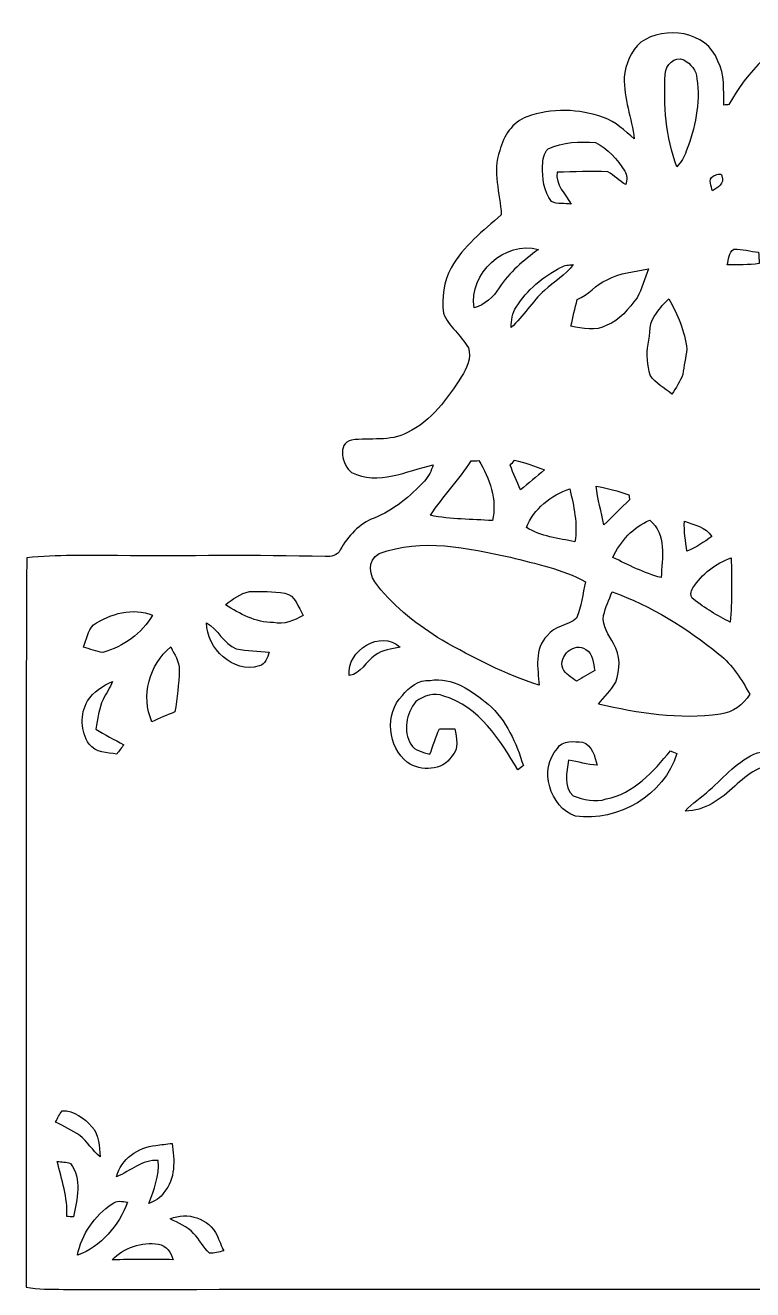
# Model space of a CAD drawing. Header units: centimetres. Extents: x -14.1 to 13.7, y -11.5 to 12.4.
# Drawn here: x -14.09 to -0.3, y -11.54 to 12.41 of the extents above; entities that cross this region are included whole.
import ezdxf

# ---------------------------------------------------------------- set-up
doc = ezdxf.new("R2010")
doc.units = ezdxf.units.CM
doc.header["$MEASUREMENT"] = 0
doc.layers.add('Camada 1', color=7, linetype='Continuous')

msp = doc.modelspace()

# ---------------------------------------------------------------- linework, layer by layer
at = {"layer": 'Camada 1', "color": 139}
for points, knots in [([(-2.42641, 12.09146), (-1.96709, 12.41284), (-1.1751, 12.30771), (-0.96732, 11.73621), (-0.96732, 11.73621), (-0.82479, 11.48186), (-0.86748, 11.17953), (-0.84949, 10.90013), (-0.84949, 10.90013), (-0.82621, 10.90295), (-0.77964, 10.90824), (-0.75636, 10.91106), (-0.75636, 10.91106), (-0.4124, 11.52595), (0.11183, 12.12427), (0.84102, 12.25056), (0.84102, 12.25056), (1.14723, 12.27667), (1.48484, 12.33805), (1.76601, 12.17436), (1.76601, 12.17436), (2.12372, 12.0329), (2.34703, 11.66707), (2.3689, 11.28995), (2.3689, 11.28995), (2.45004, 10.91882), (2.36643, 10.54276), (2.39183, 10.16917), (2.39183, 10.16917), (2.69275, 10.18363), (2.93617, 10.42317), (3.24485, 10.39742), (3.24485, 10.39742), (3.65795, 10.39424), (4.02202, 10.17199), (4.37515, 9.98432), (4.37515, 9.98432), (4.67113, 9.83192), (4.98863, 9.58391), (5.0232, 9.22761), (5.0232, 9.22761), (5.10046, 8.78028), (4.9597, 8.34284), (4.85034, 7.91563), (4.85034, 7.91563), (4.74804, 7.49265), (4.74027, 7.05026), (4.78508, 6.61917), (4.78508, 6.61917), (4.87962, 6.19337), (5.09094, 5.78238), (5.42431, 5.49487), (5.42431, 5.49487), (5.45924, 5.46453), (5.51921, 5.45465), (5.55837, 5.48287), (5.55837, 5.48287), (5.74499, 5.60881), (5.8808, 5.79861), (6.0713, 5.9182), (6.0713, 5.9182), (6.23676, 5.97006), (6.41773, 5.95842), (6.59059, 5.97782), (6.59059, 5.97782), (6.61141, 5.80002), (6.70137, 5.60105), (6.59342, 5.43525), (6.59342, 5.43525), (6.46889, 5.11281), (6.15597, 4.89091), (5.82083, 4.83447), (5.82083, 4.83447), (5.54249, 4.74557), (5.28179, 4.89655), (5.03484, 4.99957), (5.03484, 4.99957), (5.11739, 4.68348), (5.30648, 4.4076), (5.47582, 4.13314), (5.47582, 4.13314), (5.64515, 3.89819), (5.81977, 3.65196), (6.07201, 3.4985), (6.07201, 3.4985), (6.27027, 3.34892), (6.51192, 3.26461), (6.70066, 3.10127), (6.70066, 3.10127), (6.90598, 2.90407), (6.96066, 2.61444), (7.0358, 2.35126), (7.0358, 2.35126), (8.92316, 2.37349), (10.81193, 2.36008), (12.7, 2.36432), (12.7, 2.36432), (13.02914, 2.35267), (13.36393, 2.37349), (13.68954, 2.31175), (13.68954, 2.31175), (13.68248, -2.27789), (13.69483, -6.86752), (13.68319, -11.45716), (13.68319, -11.45716), (13.65814, -11.4815), (13.63345, -11.5062), (13.60911, -11.53125), (13.60911, -11.53125), (4.61574, -11.54324), (-4.37727, -11.52983), (-13.37028, -11.53795), (-13.37028, -11.53795), (-13.60664, -11.53054), (-13.84582, -11.53971), (-14.07901, -11.49562), (-14.07901, -11.49562), (-14.06419, -6.88904), (-14.09312, -2.28247), (-14.06454, 2.32375), (-14.06454, 2.32375), (-13.4941, 2.38442), (-12.91943, 2.36114), (-12.34722, 2.36467), (-12.34722, 2.36467), (-11.03348, 2.3555), (-9.71973, 2.38054), (-8.40634, 2.34738), (-8.40634, 2.34738), (-8.29945, 2.34844), (-8.16963, 2.35867), (-8.12482, 2.47615), (-8.12482, 2.47615), (-7.97489, 2.73226), (-7.7664, 2.96933), (-7.48312, 3.07763), (-7.48312, 3.07763), (-7.10918, 3.22333), (-6.79909, 3.48756), (-6.52709, 3.77684), (-6.52709, 3.77684), (-6.44666, 3.86327), (-6.39904, 3.97475), (-6.35952, 4.08411), (-6.35952, 4.08411), (-6.86717, 3.97792), (-7.40198, 3.68194), (-7.91104, 3.94264), (-7.91104, 3.94264), (-8.08743, 4.07917), (-8.19009, 4.48557), (-7.90751, 4.55507), (-7.90751, 4.55507), (-7.55544, 4.60304), (-7.18009, 4.51802), (-6.85094, 4.69512), (-6.85094, 4.69512), (-6.39833, 4.9156), (-6.08612, 5.3407), (-5.82612, 5.75698), (-5.82612, 5.75698), (-5.72664, 5.91361), (-5.63174, 6.11364), (-5.69524, 6.30096), (-5.69524, 6.30096), (-5.82612, 6.53909), (-6.06319, 6.70172), (-6.16832, 6.95607), (-6.16832, 6.95607), (-6.20007, 7.2517), (-6.16761, 7.55756), (-6.01768, 7.81897), (-6.01768, 7.81897), (-5.79508, 8.22995), (-5.41373, 8.5157), (-5.07118, 8.82156), (-5.07118, 8.82156), (-5.08811, 9.22514), (-5.24863, 9.64318), (-5.09764, 10.03935), (-5.09764, 10.03935), (-5.0352, 10.31698), (-4.8574, 10.57769), (-4.58364, 10.6807), (-4.58364, 10.6807), (-4.12115, 10.85109), (-3.59445, 10.83275), (-3.13337, 10.66553), (-3.13337, 10.66553), (-2.90407, 10.58898), (-2.72909, 10.41329), (-2.54917, 10.25983), (-2.54917, 10.25983), (-2.59891, 10.65071), (-2.7499, 11.02783), (-2.74002, 11.42718), (-2.74002, 11.42718), (-2.71357, 11.67377), (-2.62149, 11.92812), (-2.42641, 12.09146), (-2.42641, 12.09146), (-2.42641, 12.09146), (-2.42641, 12.09146), (-2.42641, 12.09146)], [0, 0, 0, 0, 0.01923077, 0.01923077, 0.01923077, 0.01923077, 0.03846154, 0.03846154, 0.03846154, 0.03846154, 0.05769231, 0.05769231, 0.05769231, 0.05769231, 0.07692308, 0.07692308, 0.07692308, 0.07692308, 0.09615385, 0.09615385, 0.09615385, 0.09615385, 0.11538462, 0.11538462, 0.11538462, 0.11538462, 0.13461538, 0.13461538, 0.13461538, 0.13461538, 0.15384615, 0.15384615, 0.15384615, 0.15384615, 0.17307692, 0.17307692, 0.17307692, 0.17307692, 0.19230769, 0.19230769, 0.19230769, 0.19230769, 0.21153846, 0.21153846, 0.21153846, 0.21153846, 0.23076923, 0.23076923, 0.23076923, 0.23076923, 0.25, 0.25, 0.25, 0.25, 0.26923077, 0.26923077, 0.26923077, 0.26923077, 0.28846154, 0.28846154, 0.28846154, 0.28846154, 0.30769231, 0.30769231, 0.30769231, 0.30769231, 0.32692308, 0.32692308, 0.32692308, 0.32692308, 0.34615385, 0.34615385, 0.34615385, 0.34615385, 0.36538462, 0.36538462, 0.36538462, 0.36538462, 0.38461538, 0.38461538, 0.38461538, 0.38461538, 0.40384615, 0.40384615, 0.40384615, 0.40384615, 0.42307692, 0.42307692, 0.42307692, 0.42307692, 0.44230769, 0.44230769, 0.44230769, 0.44230769, 0.46153846, 0.46153846, 0.46153846, 0.46153846, 0.48076923, 0.48076923, 0.48076923, 0.48076923, 0.5, 0.5, 0.5, 0.5, 0.51923077, 0.51923077, 0.51923077, 0.51923077, 0.53846154, 0.53846154, 0.53846154, 0.53846154, 0.55769231, 0.55769231, 0.55769231, 0.55769231, 0.57692308, 0.57692308, 0.57692308, 0.57692308, 0.59615385, 0.59615385, 0.59615385, 0.59615385, 0.61538462, 0.61538462, 0.61538462, 0.61538462, 0.63461538, 0.63461538, 0.63461538, 0.63461538, 0.65384615, 0.65384615, 0.65384615, 0.65384615, 0.67307692, 0.67307692, 0.67307692, 0.67307692, 0.69230769, 0.69230769, 0.69230769, 0.69230769, 0.71153846, 0.71153846, 0.71153846, 0.71153846, 0.73076923, 0.73076923, 0.73076923, 0.73076923, 0.75, 0.75, 0.75, 0.75, 0.76923077, 0.76923077, 0.76923077, 0.76923077, 0.78846154, 0.78846154, 0.78846154, 0.78846154, 0.80769231, 0.80769231, 0.80769231, 0.80769231, 0.82692308, 0.82692308, 0.82692308, 0.82692308, 0.84615385, 0.84615385, 0.84615385, 0.84615385, 0.86538462, 0.86538462, 0.86538462, 0.86538462, 0.88461538, 0.88461538, 0.88461538, 0.88461538, 0.90384615, 0.90384615, 0.90384615, 0.90384615, 0.92307692, 0.92307692, 0.92307692, 0.92307692, 0.94230769, 0.94230769, 0.94230769, 0.94230769, 0.96153846, 0.96153846, 0.96153846, 0.96153846, 1, 1, 1, 1]), ([(-1.96321, 11.48962), (-1.99707, 10.90013), (-1.95262, 10.29158), (-1.74554, 9.73349), (-1.74554, 9.73349), (-1.66335, 9.81639), (-1.59702, 9.91447), (-1.56457, 10.02841), (-1.56457, 10.02841), (-1.40123, 10.46374), (-1.28729, 10.93435), (-1.36454, 11.40107), (-1.36454, 11.40107), (-1.35996, 11.56476), (-1.48731, 11.67765), (-1.60902, 11.7602), (-1.60902, 11.7602), (-1.79176, 11.83181), (-1.95474, 11.66001), (-1.96321, 11.48962), (-1.96321, 11.48962), (-1.96321, 11.48962), (-1.96321, 11.48962), (-1.96321, 11.48962)], [0, 0, 0, 0, 0.14285714, 0.14285714, 0.14285714, 0.14285714, 0.28571429, 0.28571429, 0.28571429, 0.28571429, 0.42857143, 0.42857143, 0.42857143, 0.42857143, 0.57142857, 0.57142857, 0.57142857, 0.57142857, 0.71428571, 0.71428571, 0.71428571, 0.71428571, 1, 1, 1, 1]), ([(-4.18289, 10.07427), (-4.27002, 9.99313), (-4.28343, 9.86402), (-4.28801, 9.75254), (-4.28801, 9.75254), (-4.29507, 9.51865), (-4.2672, 9.26571), (-4.11903, 9.07521), (-4.11903, 9.07521), (-4.00332, 9.01594), (-3.86539, 9.04557), (-3.74297, 9.02511), (-3.74297, 9.02511), (-3.8548, 9.21632), (-4.04707, 9.3853), (-4.01179, 9.62836), (-4.01179, 9.62836), (-3.69217, 9.63154), (-3.3715, 9.65941), (-3.05188, 9.63683), (-3.05188, 9.63683), (-2.92559, 9.57615), (-2.84021, 9.4548), (-2.71074, 9.398), (-2.71074, 9.398), (-2.68887, 9.48161), (-2.67723, 9.57686), (-2.73156, 9.65129), (-2.73156, 9.65129), (-2.86949, 9.86931), (-3.04729, 10.07851), (-3.28471, 10.18963), (-3.28471, 10.18963), (-3.58704, 10.21503), (-3.90243, 10.20233), (-4.18289, 10.07427), (-4.18289, 10.07427), (-4.18289, 10.07427), (-4.18289, 10.07427), (-4.18289, 10.07427)], [0, 0, 0, 0, 0.09090909, 0.09090909, 0.09090909, 0.09090909, 0.18181818, 0.18181818, 0.18181818, 0.18181818, 0.27272727, 0.27272727, 0.27272727, 0.27272727, 0.36363636, 0.36363636, 0.36363636, 0.36363636, 0.45454545, 0.45454545, 0.45454545, 0.45454545, 0.54545455, 0.54545455, 0.54545455, 0.54545455, 0.63636364, 0.63636364, 0.63636364, 0.63636364, 0.72727273, 0.72727273, 0.72727273, 0.72727273, 0.81818182, 0.81818182, 0.81818182, 0.81818182, 1, 1, 1, 1]), ([(-1.05234, 9.55252), (-1.1617, 9.49007), (-1.08656, 9.36448), (-1.06751, 9.27347), (-1.06751, 9.27347), (-0.97896, 9.3472), (-0.82479, 9.40117), (-0.89323, 9.55992), (-0.89323, 9.55992), (-0.88724, 9.62695), (-1.016, 9.58109), (-1.05234, 9.55252), (-1.05234, 9.55252), (-1.05234, 9.55252), (-1.05234, 9.55252), (-1.05234, 9.55252)], [0, 0, 0, 0, 0.2, 0.2, 0.2, 0.2, 0.4, 0.4, 0.4, 0.4, 0.6, 0.6, 0.6, 0.6, 1, 1, 1, 1]), ([(-5.58271, 7.05838), (-5.38268, 7.12082), (-5.2197, 7.26405), (-5.10857, 7.43902), (-5.10857, 7.43902), (-4.9216, 7.73712), (-4.64432, 7.95655), (-4.36704, 8.16539), (-4.36704, 8.16539), (-5.00556, 8.34108), (-5.69348, 7.70819), (-5.58271, 7.05838), (-5.58271, 7.05838), (-5.58271, 7.05838), (-5.58271, 7.05838), (-5.58271, 7.05838)], [0, 0, 0, 0, 0.2, 0.2, 0.2, 0.2, 0.4, 0.4, 0.4, 0.4, 0.6, 0.6, 0.6, 0.6, 1, 1, 1, 1]), ([(-0.66111, 8.16927), (-0.76271, 8.11036), (-0.75741, 7.97419), (-0.78705, 7.87506), (-0.78705, 7.87506), (-0.58702, 7.87788), (-0.38453, 7.86871), (-0.18556, 7.89975), (-0.18556, 7.89975), (-0.18344, 7.97066), (-0.18909, 8.04157), (-0.19403, 8.11212), (-0.19403, 8.11212), (-0.3496, 8.1287), (-0.50341, 8.1795), (-0.66111, 8.16927), (-0.66111, 8.16927), (-0.66111, 8.16927), (-0.66111, 8.16927), (-0.66111, 8.16927)], [0, 0, 0, 0, 0.16666667, 0.16666667, 0.16666667, 0.16666667, 0.33333333, 0.33333333, 0.33333333, 0.33333333, 0.5, 0.5, 0.5, 0.5, 0.66666667, 0.66666667, 0.66666667, 0.66666667, 1, 1, 1, 1]), ([(-3.94582, 7.82567), (-4.27919, 7.6461), (-4.58646, 7.40234), (-4.78578, 7.07531), (-4.78578, 7.07531), (-4.86974, 6.96489), (-4.87856, 6.82202), (-4.88491, 6.68831), (-4.88491, 6.68831), (-4.64432, 6.89434), (-4.49015, 7.1815), (-4.25203, 7.39034), (-4.25203, 7.39034), (-4.07106, 7.55262), (-3.85127, 7.67785), (-3.70769, 7.87859), (-3.70769, 7.87859), (-3.78919, 7.87259), (-3.87315, 7.86659), (-3.94582, 7.82567), (-3.94582, 7.82567), (-3.94582, 7.82567), (-3.94582, 7.82567), (-3.94582, 7.82567)], [0, 0, 0, 0, 0.14285714, 0.14285714, 0.14285714, 0.14285714, 0.28571429, 0.28571429, 0.28571429, 0.28571429, 0.42857143, 0.42857143, 0.42857143, 0.42857143, 0.57142857, 0.57142857, 0.57142857, 0.57142857, 0.71428571, 0.71428571, 0.71428571, 0.71428571, 1, 1, 1, 1]), ([(-3.06564, 7.58931), (-3.28189, 7.50605), (-3.41348, 7.30003), (-3.6322, 7.21995), (-3.6322, 7.21995), (-3.67418, 7.05062), (-3.71581, 6.88093), (-3.74932, 6.70948), (-3.74932, 6.70948), (-3.52566, 6.67702), (-3.28401, 6.60929), (-3.07269, 6.72924), (-3.07269, 6.72924), (-2.81799, 6.82025), (-2.65818, 7.04779), (-2.49414, 7.24888), (-2.49414, 7.24888), (-2.40594, 7.42491), (-2.34527, 7.614), (-2.28, 7.79956), (-2.28, 7.79956), (-2.54353, 7.741), (-2.82892, 7.73183), (-3.06564, 7.58931), (-3.06564, 7.58931), (-3.06564, 7.58931), (-3.06564, 7.58931), (-3.06564, 7.58931)], [0, 0, 0, 0, 0.125, 0.125, 0.125, 0.125, 0.25, 0.25, 0.25, 0.25, 0.375, 0.375, 0.375, 0.375, 0.5, 0.5, 0.5, 0.5, 0.625, 0.625, 0.625, 0.625, 0.75, 0.75, 0.75, 0.75, 1, 1, 1, 1]), ([(-2.1269, 6.95607), (-2.28036, 6.79909), (-2.24226, 6.56766), (-2.28494, 6.37222), (-2.28494, 6.37222), (-2.32692, 6.17643), (-2.29694, 5.97429), (-2.25107, 5.78238), (-2.25107, 5.78238), (-2.14771, 5.62998), (-1.97556, 5.54037), (-1.83656, 5.42184), (-1.83656, 5.42184), (-1.75966, 5.5432), (-1.68063, 5.6642), (-1.62807, 5.79825), (-1.62807, 5.79825), (-1.61219, 5.95947), (-1.57198, 6.11717), (-1.55116, 6.27733), (-1.55116, 6.27733), (-1.59032, 6.61635), (-1.73073, 6.9342), (-1.89442, 7.23089), (-1.89442, 7.23089), (-1.98437, 7.1508), (-2.06234, 7.05767), (-2.1269, 6.95607), (-2.1269, 6.95607), (-2.1269, 6.95607), (-2.1269, 6.95607), (-2.1269, 6.95607)], [0, 0, 0, 0, 0.11111111, 0.11111111, 0.11111111, 0.11111111, 0.22222222, 0.22222222, 0.22222222, 0.22222222, 0.33333333, 0.33333333, 0.33333333, 0.33333333, 0.44444444, 0.44444444, 0.44444444, 0.44444444, 0.55555556, 0.55555556, 0.55555556, 0.55555556, 0.66666667, 0.66666667, 0.66666667, 0.66666667, 0.77777778, 0.77777778, 0.77777778, 0.77777778, 1, 1, 1, 1]), ([(-5.64092, 4.15925), (-5.87375, 3.79765), (-6.17643, 3.48827), (-6.41209, 3.12914), (-6.41209, 3.12914), (-6.02756, 3.04871), (-5.63069, 3.05647), (-5.23981, 3.02789), (-5.23981, 3.02789), (-5.14491, 3.42336), (-5.28637, 3.83258), (-5.49875, 4.16525), (-5.49875, 4.16525), (-5.54637, 4.16348), (-5.59364, 4.16137), (-5.64092, 4.15925), (-5.64092, 4.15925), (-5.64092, 4.15925), (-5.64092, 4.15925), (-5.64092, 4.15925)], [0, 0, 0, 0, 0.16666667, 0.16666667, 0.16666667, 0.16666667, 0.33333333, 0.33333333, 0.33333333, 0.33333333, 0.5, 0.5, 0.5, 0.5, 0.66666667, 0.66666667, 0.66666667, 0.66666667, 1, 1, 1, 1]), ([(-4.81753, 4.17407), (-4.84646, 4.14196), (-4.87574, 4.11021), (-4.90467, 4.07811), (-4.90467, 4.07811), (-4.8394, 3.92289), (-4.77344, 3.76767), (-4.70747, 3.61209), (-4.70747, 3.61209), (-4.55013, 3.73027), (-4.4076, 3.8668), (-4.25344, 3.98921), (-4.25344, 3.98921), (-4.43689, 4.06365), (-4.62527, 4.12644), (-4.81753, 4.17407), (-4.81753, 4.17407), (-4.81753, 4.17407), (-4.81753, 4.17407), (-4.81753, 4.17407)], [0, 0, 0, 0, 0.16666667, 0.16666667, 0.16666667, 0.16666667, 0.33333333, 0.33333333, 0.33333333, 0.33333333, 0.5, 0.5, 0.5, 0.5, 0.66666667, 0.66666667, 0.66666667, 0.66666667, 1, 1, 1, 1]), ([(-4.59352, 2.89807), (-4.31906, 2.72697), (-3.98498, 2.69028), (-3.67347, 2.62784), (-3.67347, 2.62784), (-3.62091, 2.96333), (-3.69288, 3.30271), (-3.77402, 3.62797), (-3.77402, 3.62797), (-4.12397, 3.51649), (-4.46123, 3.24802), (-4.59352, 2.89807), (-4.59352, 2.89807), (-4.59352, 2.89807), (-4.59352, 2.89807), (-4.59352, 2.89807)], [0, 0, 0, 0, 0.2, 0.2, 0.2, 0.2, 0.4, 0.4, 0.4, 0.4, 0.6, 0.6, 0.6, 0.6, 1, 1, 1, 1]), ([(-3.27448, 3.68265), (-3.24026, 3.43429), (-3.17641, 3.19123), (-3.1242, 2.94605), (-3.1242, 2.94605), (-2.96263, 3.10339), (-2.80599, 3.26531), (-2.6416, 3.41947), (-2.6416, 3.41947), (-2.64372, 3.44452), (-2.64795, 3.49462), (-2.65042, 3.51966), (-2.65042, 3.51966), (-2.85644, 3.58175), (-3.06105, 3.65019), (-3.27448, 3.68265), (-3.27448, 3.68265), (-3.27448, 3.68265), (-3.27448, 3.68265), (-3.27448, 3.68265)], [0, 0, 0, 0, 0.16666667, 0.16666667, 0.16666667, 0.16666667, 0.33333333, 0.33333333, 0.33333333, 0.33333333, 0.5, 0.5, 0.5, 0.5, 0.66666667, 0.66666667, 0.66666667, 0.66666667, 1, 1, 1, 1]), ([(-2.95663, 2.33257), (-2.6603, 2.18581), (-2.36255, 2.03306), (-2.04082, 1.94945), (-2.04082, 1.94945), (-2.02142, 2.31246), (-1.93287, 2.78271), (-2.25778, 3.03636), (-2.25778, 3.03636), (-2.56999, 2.90936), (-2.81376, 2.63419), (-2.95663, 2.33257), (-2.95663, 2.33257), (-2.95663, 2.33257), (-2.95663, 2.33257), (-2.95663, 2.33257)], [0, 0, 0, 0, 0.2, 0.2, 0.2, 0.2, 0.4, 0.4, 0.4, 0.4, 0.6, 0.6, 0.6, 0.6, 1, 1, 1, 1]), ([(-1.60055, 3.01766), (-1.60937, 2.82681), (-1.57797, 2.63772), (-1.55081, 2.44934), (-1.55081, 2.44934), (-1.38324, 2.52166), (-1.22696, 2.61796), (-1.08126, 2.72803), (-1.08126, 2.72803), (-1.19239, 2.90654), (-1.41746, 2.94957), (-1.60055, 3.01766), (-1.60055, 3.01766), (-1.60055, 3.01766), (-1.60055, 3.01766), (-1.60055, 3.01766)], [0, 0, 0, 0, 0.2, 0.2, 0.2, 0.2, 0.4, 0.4, 0.4, 0.4, 0.6, 0.6, 0.6, 0.6, 1, 1, 1, 1]), ([(-7.38258, 2.40665), (-7.62917, 2.28036), (-7.57167, 1.96674), (-7.41362, 1.79564), (-7.41362, 1.79564), (-7.08519, 1.36842), (-6.64457, 1.04493), (-6.19231, 0.76024), (-6.19231, 0.76024), (-5.60105, 0.43286), (-4.99851, 0.11077), (-4.35045, -0.0889), (-4.35045, -0.0889), (-4.37868, 0.22225), (-4.45135, 0.60537), (-4.19841, 0.84667), (-4.19841, 0.84667), (-4.07176, 1.03964), (-3.80365, 1.02658), (-3.64807, 1.17722), (-3.64807, 1.17722), (-3.54753, 1.39418), (-3.52742, 1.64077), (-3.4731, 1.87149), (-3.4731, 1.87149), (-3.91654, 2.11102), (-4.41537, 2.20909), (-4.89832, 2.33574), (-4.89832, 2.33574), (-5.70794, 2.51072), (-6.57825, 2.70192), (-7.38258, 2.40665), (-7.38258, 2.40665), (-7.38258, 2.40665), (-7.38258, 2.40665), (-7.38258, 2.40665)], [0, 0, 0, 0, 0.1, 0.1, 0.1, 0.1, 0.2, 0.2, 0.2, 0.2, 0.3, 0.3, 0.3, 0.3, 0.4, 0.4, 0.4, 0.4, 0.5, 0.5, 0.5, 0.5, 0.6, 0.6, 0.6, 0.6, 0.7, 0.7, 0.7, 0.7, 0.8, 0.8, 0.8, 0.8, 1, 1, 1, 1]), ([(-1.43792, 1.75401), (-1.47955, 1.68804), (-1.50001, 1.59103), (-1.42699, 1.53776), (-1.42699, 1.53776), (-1.2125, 1.36878), (-0.97367, 1.22731), (-0.7299, 1.10314), (-0.7299, 1.10314), (-0.69744, 1.50883), (-0.70556, 1.91664), (-0.71155, 2.32304), (-0.71155, 2.32304), (-1.00647, 2.21686), (-1.26894, 2.01965), (-1.43792, 1.75401), (-1.43792, 1.75401), (-1.43792, 1.75401), (-1.43792, 1.75401), (-1.43792, 1.75401)], [0, 0, 0, 0, 0.16666667, 0.16666667, 0.16666667, 0.16666667, 0.33333333, 0.33333333, 0.33333333, 0.33333333, 0.5, 0.5, 0.5, 0.5, 0.66666667, 0.66666667, 0.66666667, 0.66666667, 1, 1, 1, 1]), ([(-10.29829, 1.4351), (-10.02277, 1.26294), (-9.72785, 1.09185), (-9.3913, 1.09961), (-9.3913, 1.09961), (-9.18845, 1.04387), (-8.9983, 1.13594), (-8.82473, 1.23119), (-8.82473, 1.23119), (-8.92069, 1.38218), (-8.97255, 1.62278), (-9.17575, 1.65171), (-9.17575, 1.65171), (-9.39553, 1.69051), (-9.62095, 1.69263), (-9.8432, 1.68275), (-9.8432, 1.68275), (-10.01571, 1.65171), (-10.16035, 1.53741), (-10.29829, 1.4351), (-10.29829, 1.4351), (-10.29829, 1.4351), (-10.29829, 1.4351), (-10.29829, 1.4351)], [0, 0, 0, 0, 0.14285714, 0.14285714, 0.14285714, 0.14285714, 0.28571429, 0.28571429, 0.28571429, 0.28571429, 0.42857143, 0.42857143, 0.42857143, 0.42857143, 0.57142857, 0.57142857, 0.57142857, 0.57142857, 0.71428571, 0.71428571, 0.71428571, 0.71428571, 1, 1, 1, 1]), ([(-2.97039, 1.67605), (-3.03107, 1.52964), (-3.09316, 1.38289), (-3.13196, 1.22872), (-3.13196, 1.22872), (-3.16794, 1.02623), (-3.02577, 0.86572), (-2.94181, 0.69709), (-2.94181, 0.69709), (-2.80388, 0.48048), (-2.81764, 0.20108), (-2.90054, -0.0321), (-2.90054, -0.0321), (-2.98591, -0.18909), (-3.12279, -0.30903), (-3.23109, -0.44944), (-3.23109, -0.44944), (-2.47474, -0.62089), (-1.69439, -0.75212), (-0.91863, -0.63606), (-0.91863, -0.63606), (-0.67627, -0.61066), (-0.48754, -0.45932), (-0.36054, -0.26141), (-0.36054, -0.26141), (-0.51752, 0.01905), (-0.68968, 0.29916), (-0.9465, 0.49989), (-0.9465, 0.49989), (-1.55504, 0.98989), (-2.22956, 1.41922), (-2.97039, 1.67605), (-2.97039, 1.67605), (-2.97039, 1.67605), (-2.97039, 1.67605), (-2.97039, 1.67605)], [0, 0, 0, 0, 0.1, 0.1, 0.1, 0.1, 0.2, 0.2, 0.2, 0.2, 0.3, 0.3, 0.3, 0.3, 0.4, 0.4, 0.4, 0.4, 0.5, 0.5, 0.5, 0.5, 0.6, 0.6, 0.6, 0.6, 0.7, 0.7, 0.7, 0.7, 0.8, 0.8, 0.8, 0.8, 1, 1, 1, 1]), ([(-12.80301, 1.05481), (-12.90955, 0.94051), (-12.9293, 0.77294), (-12.98963, 0.63288), (-12.98963, 0.63288), (-12.86757, 0.59584), (-12.74762, 0.5461), (-12.62027, 0.53058), (-12.62027, 0.53058), (-12.23257, 0.63923), (-11.88367, 0.88759), (-11.67906, 1.23896), (-11.67906, 1.23896), (-12.05583, 1.38677), (-12.47669, 1.26788), (-12.80301, 1.05481), (-12.80301, 1.05481), (-12.80301, 1.05481), (-12.80301, 1.05481), (-12.80301, 1.05481)], [0, 0, 0, 0, 0.16666667, 0.16666667, 0.16666667, 0.16666667, 0.33333333, 0.33333333, 0.33333333, 0.33333333, 0.5, 0.5, 0.5, 0.5, 0.66666667, 0.66666667, 0.66666667, 0.66666667, 1, 1, 1, 1]), ([(-10.65671, 1.09432), (-10.64965, 0.60642), (-10.15682, 0.12841), (-9.65976, 0.27376), (-9.65976, 0.27376), (-9.54017, 0.30198), (-9.5063, 0.43321), (-9.47138, 0.53411), (-9.47138, 0.53411), (-9.6781, 0.5588), (-9.88977, 0.55421), (-10.09332, 0.59937), (-10.09332, 0.59937), (-10.33357, 0.70062), (-10.43905, 0.96238), (-10.65671, 1.09432), (-10.65671, 1.09432), (-10.65671, 1.09432), (-10.65671, 1.09432), (-10.65671, 1.09432)], [0, 0, 0, 0, 0.16666667, 0.16666667, 0.16666667, 0.16666667, 0.33333333, 0.33333333, 0.33333333, 0.33333333, 0.5, 0.5, 0.5, 0.5, 0.66666667, 0.66666667, 0.66666667, 0.66666667, 1, 1, 1, 1]), ([(-7.95337, 0.0949), (-7.72654, 0.12453), (-7.63729, 0.36054), (-7.46337, 0.4766), (-7.46337, 0.4766), (-7.33107, 0.58773), (-7.14834, 0.5842), (-6.98923, 0.63182), (-6.98923, 0.63182), (-7.36247, 0.96767), (-7.99888, 0.57256), (-7.95337, 0.0949), (-7.95337, 0.0949), (-7.95337, 0.0949), (-7.95337, 0.0949), (-7.95337, 0.0949)], [0, 0, 0, 0, 0.2, 0.2, 0.2, 0.2, 0.4, 0.4, 0.4, 0.4, 0.6, 0.6, 0.6, 0.6, 1, 1, 1, 1]), ([(-3.90631, 0.22507), (-3.85022, 0.11712), (-3.73803, 0.0575), (-3.64455, -0.01411), (-3.64455, -0.01411), (-3.52989, 0.05327), (-3.41559, 0.121), (-3.29988, 0.18697), (-3.29988, 0.18697), (-3.32952, 0.32773), (-3.32987, 0.50553), (-3.46781, 0.58949), (-3.46781, 0.58949), (-3.683, 0.73589), (-3.99415, 0.46531), (-3.90631, 0.22507), (-3.90631, 0.22507), (-3.90631, 0.22507), (-3.90631, 0.22507), (-3.90631, 0.22507)], [0, 0, 0, 0, 0.16666667, 0.16666667, 0.16666667, 0.16666667, 0.33333333, 0.33333333, 0.33333333, 0.33333333, 0.5, 0.5, 0.5, 0.5, 0.66666667, 0.66666667, 0.66666667, 0.66666667, 1, 1, 1, 1]), ([(-11.69176, -0.78317), (-11.5503, -0.71226), (-11.40354, -0.65229), (-11.25537, -0.59655), (-11.25537, -0.59655), (-11.21092, -0.33267), (-11.18552, -0.06597), (-11.17318, 0.20108), (-11.17318, 0.20108), (-11.16471, 0.36195), (-11.27442, 0.49565), (-11.3351, 0.63535), (-11.3351, 0.63535), (-11.74538, 0.30409), (-11.9059, -0.2981), (-11.69176, -0.78317), (-11.69176, -0.78317), (-11.69176, -0.78317), (-11.69176, -0.78317), (-11.69176, -0.78317)], [0, 0, 0, 0, 0.16666667, 0.16666667, 0.16666667, 0.16666667, 0.33333333, 0.33333333, 0.33333333, 0.33333333, 0.5, 0.5, 0.5, 0.5, 0.66666667, 0.66666667, 0.66666667, 0.66666667, 1, 1, 1, 1]), ([(-6.94584, -0.28575), (-7.28592, -0.62971), (-7.22665, -1.2633), (-6.84706, -1.55575), (-6.84706, -1.55575), (-6.59095, -1.72755), (-6.1856, -1.71344), (-6.0078, -1.43651), (-6.0078, -1.43651), (-5.86564, -1.29575), (-5.91785, -1.08867), (-5.95136, -0.91687), (-5.95136, -0.91687), (-6.04943, -0.91757), (-6.14715, -0.91828), (-6.24487, -0.91969), (-6.24487, -0.91969), (-6.31613, -1.07491), (-6.36658, -1.2379), (-6.42338, -1.39876), (-6.42338, -1.39876), (-6.55179, -1.35819), (-6.70701, -1.33421), (-6.78427, -1.21003), (-6.78427, -1.21003), (-6.9342, -0.95814), (-6.87105, -0.62124), (-6.69114, -0.40181), (-6.69114, -0.40181), (-6.54438, -0.28892), (-6.33836, -0.21802), (-6.15879, -0.29527), (-6.15879, -0.29527), (-5.49204, -0.49918), (-5.09235, -1.12536), (-4.75862, -1.69616), (-4.75862, -1.69616), (-4.72334, -1.66864), (-4.68806, -1.64077), (-4.65208, -1.61361), (-4.65208, -1.61361), (-4.78825, -1.18427), (-4.97064, -0.75247), (-5.31883, -0.4505), (-5.31883, -0.4505), (-5.6268, -0.19756), (-5.9944, 0.06914), (-6.4202, -0.00035), (-6.4202, -0.00035), (-6.63681, 0.01446), (-6.81919, -0.12594), (-6.94584, -0.28575), (-6.94584, -0.28575), (-6.94584, -0.28575), (-6.94584, -0.28575), (-6.94584, -0.28575)], [0, 0, 0, 0, 0.06666667, 0.06666667, 0.06666667, 0.06666667, 0.13333333, 0.13333333, 0.13333333, 0.13333333, 0.2, 0.2, 0.2, 0.2, 0.26666667, 0.26666667, 0.26666667, 0.26666667, 0.33333333, 0.33333333, 0.33333333, 0.33333333, 0.4, 0.4, 0.4, 0.4, 0.46666667, 0.46666667, 0.46666667, 0.46666667, 0.53333333, 0.53333333, 0.53333333, 0.53333333, 0.6, 0.6, 0.6, 0.6, 0.66666667, 0.66666667, 0.66666667, 0.66666667, 0.73333333, 0.73333333, 0.73333333, 0.73333333, 0.8, 0.8, 0.8, 0.8, 0.86666667, 0.86666667, 0.86666667, 0.86666667, 1, 1, 1, 1]), ([(-12.91202, -0.38841), (-13.06054, -0.63747), (-13.04643, -0.96979), (-12.88274, -1.20721), (-12.88274, -1.20721), (-12.76315, -1.36737), (-12.53913, -1.37195), (-12.35992, -1.39382), (-12.35992, -1.39382), (-12.31547, -1.33526), (-12.27032, -1.27706), (-12.22516, -1.21885), (-12.22516, -1.21885), (-12.40402, -1.12219), (-12.5857, -1.03046), (-12.75644, -0.9204), (-12.75644, -0.9204), (-12.71975, -0.73131), (-12.70106, -0.53516), (-12.61921, -0.35877), (-12.61921, -0.35877), (-12.55748, -0.24553), (-12.48727, -0.13688), (-12.43824, -0.01729), (-12.43824, -0.01729), (-12.6238, -0.09842), (-12.79948, -0.21625), (-12.91202, -0.38841), (-12.91202, -0.38841), (-12.91202, -0.38841), (-12.91202, -0.38841), (-12.91202, -0.38841)], [0, 0, 0, 0, 0.11111111, 0.11111111, 0.11111111, 0.11111111, 0.22222222, 0.22222222, 0.22222222, 0.22222222, 0.33333333, 0.33333333, 0.33333333, 0.33333333, 0.44444444, 0.44444444, 0.44444444, 0.44444444, 0.55555556, 0.55555556, 0.55555556, 0.55555556, 0.66666667, 0.66666667, 0.66666667, 0.66666667, 0.77777778, 0.77777778, 0.77777778, 0.77777778, 1, 1, 1, 1]), ([(-4.0072, -1.28623), (-4.36668, -1.6764), (-4.15255, -2.40489), (-3.66324, -2.56963), (-3.66324, -2.56963), (-2.85291, -2.68146), (-1.98332, -2.18017), (-1.74449, -1.3843), (-1.74449, -1.3843), (-1.78506, -1.36737), (-1.82527, -1.35043), (-1.86549, -1.33385), (-1.86549, -1.33385), (-2.18334, -1.72544), (-2.56258, -2.1463), (-3.08257, -2.24578), (-3.08257, -2.24578), (-3.29142, -2.3181), (-3.51049, -2.25354), (-3.70981, -2.18616), (-3.70981, -2.18616), (-3.9049, -2.00201), (-3.82729, -1.73955), (-3.79448, -1.50777), (-3.79448, -1.50777), (-3.61527, -1.54129), (-3.43817, -1.59173), (-3.25579, -1.6069), (-3.25579, -1.6069), (-3.29459, -1.44533), (-3.35033, -1.22379), (-3.53201, -1.16664), (-3.53201, -1.16664), (-3.69147, -1.16134), (-3.90913, -1.1243), (-4.0072, -1.28623), (-4.0072, -1.28623), (-4.0072, -1.28623), (-4.0072, -1.28623), (-4.0072, -1.28623)], [0, 0, 0, 0, 0.09090909, 0.09090909, 0.09090909, 0.09090909, 0.18181818, 0.18181818, 0.18181818, 0.18181818, 0.27272727, 0.27272727, 0.27272727, 0.27272727, 0.36363636, 0.36363636, 0.36363636, 0.36363636, 0.45454545, 0.45454545, 0.45454545, 0.45454545, 0.54545455, 0.54545455, 0.54545455, 0.54545455, 0.63636364, 0.63636364, 0.63636364, 0.63636364, 0.72727273, 0.72727273, 0.72727273, 0.72727273, 0.81818182, 0.81818182, 0.81818182, 0.81818182, 1, 1, 1, 1]), ([(-0.21625, -1.37125), (-0.58561, -1.50954), (-0.83926, -1.82845), (-1.12748, -2.08174), (-1.12748, -2.08174), (-1.27494, -2.21827), (-1.45344, -2.32022), (-1.58468, -2.47438), (-1.58468, -2.47438), (-1.21744, -2.4825), (-0.90135, -2.23943), (-0.64347, -2.00201), (-0.64347, -2.00201), (-0.40957, -1.78647), (-0.11359, -1.54129), (0.23001, -1.61466), (0.23001, -1.61466), (0.49354, -1.64571), (0.73342, -1.82174), (0.8068, -2.08562), (0.8068, -2.08562), (0.86431, -2.23979), (0.73131, -2.38442), (0.5902, -2.40665), (0.5902, -2.40665), (0.47484, -2.40242), (0.36442, -2.36432), (0.25082, -2.34879), (0.25082, -2.34879), (0.25894, -2.46345), (0.26987, -2.58022), (0.2794, -2.69557), (0.2794, -2.69557), (0.44485, -2.75766), (0.61242, -2.84939), (0.79728, -2.80987), (0.79728, -2.80987), (0.98601, -2.72697), (1.16276, -2.57563), (1.20086, -2.36326), (1.20086, -2.36326), (1.21849, -2.06975), (1.12536, -1.73355), (0.86007, -1.57233), (0.86007, -1.57233), (0.56339, -1.32468), (0.14993, -1.28905), (-0.21625, -1.37125), (-0.21625, -1.37125), (-0.21625, -1.37125), (-0.21625, -1.37125), (-0.21625, -1.37125)], [0, 0, 0, 0, 0.07142857, 0.07142857, 0.07142857, 0.07142857, 0.14285714, 0.14285714, 0.14285714, 0.14285714, 0.21428571, 0.21428571, 0.21428571, 0.21428571, 0.28571429, 0.28571429, 0.28571429, 0.28571429, 0.35714286, 0.35714286, 0.35714286, 0.35714286, 0.42857143, 0.42857143, 0.42857143, 0.42857143, 0.5, 0.5, 0.5, 0.5, 0.57142857, 0.57142857, 0.57142857, 0.57142857, 0.64285714, 0.64285714, 0.64285714, 0.64285714, 0.71428571, 0.71428571, 0.71428571, 0.71428571, 0.78571429, 0.78571429, 0.78571429, 0.78571429, 0.85714286, 0.85714286, 0.85714286, 0.85714286, 1, 1, 1, 1]), ([(-13.39391, -8.1534), (-13.44718, -8.21831), (-13.47787, -8.29098), (-13.51915, -8.36648), (-13.51915, -8.36648), (-13.36569, -8.45009), (-13.20412, -8.52064), (-13.05842, -8.61836), (-13.05842, -8.61836), (-12.91696, -8.74148), (-12.81712, -8.90517), (-12.67283, -9.02617), (-12.67283, -9.02617), (-12.68659, -8.83214), (-12.69153, -8.60919), (-12.82982, -8.45573), (-12.82982, -8.45573), (-12.97305, -8.29804), (-13.16955, -8.14176), (-13.39391, -8.1534), (-13.39391, -8.1534), (-13.39391, -8.1534), (-13.39391, -8.1534), (-13.39391, -8.1534)], [0, 0, 0, 0, 0.14285714, 0.14285714, 0.14285714, 0.14285714, 0.28571429, 0.28571429, 0.28571429, 0.28571429, 0.42857143, 0.42857143, 0.42857143, 0.42857143, 0.57142857, 0.57142857, 0.57142857, 0.57142857, 0.71428571, 0.71428571, 0.71428571, 0.71428571, 1, 1, 1, 1]), ([(-11.62085, -8.81133), (-11.95246, -8.84414), (-12.28231, -9.06498), (-12.36133, -9.40188), (-12.36133, -9.40188), (-12.09675, -9.29816), (-11.87873, -9.07027), (-11.57252, -9.09708), (-11.57252, -9.09708), (-11.55135, -9.38353), (-11.65084, -9.64635), (-11.75173, -9.9067), (-11.75173, -9.9067), (-11.64025, -9.86472), (-11.52701, -9.80934), (-11.46492, -9.70174), (-11.46492, -9.70174), (-11.24338, -9.4488), (-11.26137, -9.08367), (-11.31041, -8.77111), (-11.31041, -8.77111), (-11.41412, -8.78381), (-11.51819, -8.79263), (-11.62085, -8.81133), (-11.62085, -8.81133), (-11.62085, -8.81133), (-11.62085, -8.81133), (-11.62085, -8.81133)], [0, 0, 0, 0, 0.125, 0.125, 0.125, 0.125, 0.25, 0.25, 0.25, 0.25, 0.375, 0.375, 0.375, 0.375, 0.5, 0.5, 0.5, 0.5, 0.625, 0.625, 0.625, 0.625, 0.75, 0.75, 0.75, 0.75, 1, 1, 1, 1]), ([(-13.48846, -9.11295), (-13.40308, -9.45691), (-13.28667, -9.79699), (-13.30536, -10.15682), (-13.30536, -10.15682), (-13.27432, -10.15823), (-13.21223, -10.16141), (-13.18119, -10.16282), (-13.18119, -10.16282), (-13.10605, -9.83333), (-13.01256, -9.44421), (-13.23904, -9.15141), (-13.23904, -9.15141), (-13.31912, -9.12283), (-13.40485, -9.1193), (-13.48846, -9.11295), (-13.48846, -9.11295), (-13.48846, -9.11295), (-13.48846, -9.11295), (-13.48846, -9.11295)], [0, 0, 0, 0, 0.16666667, 0.16666667, 0.16666667, 0.16666667, 0.33333333, 0.33333333, 0.33333333, 0.33333333, 0.5, 0.5, 0.5, 0.5, 0.66666667, 0.66666667, 0.66666667, 0.66666667, 1, 1, 1, 1]), ([(-12.44741, -9.91588), (-12.77549, -10.1406), (-13.03196, -10.49443), (-13.10358, -10.8899), (-13.10358, -10.8899), (-12.6559, -10.72162), (-12.3197, -10.32616), (-12.15425, -9.88448), (-12.15425, -9.88448), (-12.25232, -9.86684), (-12.36204, -9.84955), (-12.44741, -9.91588), (-12.44741, -9.91588), (-12.44741, -9.91588), (-12.44741, -9.91588), (-12.44741, -9.91588)], [0, 0, 0, 0, 0.2, 0.2, 0.2, 0.2, 0.4, 0.4, 0.4, 0.4, 0.6, 0.6, 0.6, 0.6, 1, 1, 1, 1]), ([(-11.3471, -10.1988), (-11.19505, -10.28559), (-11.01901, -10.33956), (-10.90189, -10.47715), (-10.90189, -10.47715), (-10.79253, -10.5925), (-10.71845, -10.73961), (-10.60168, -10.84897), (-10.60168, -10.84897), (-10.50995, -10.85744), (-10.42105, -10.8264), (-10.33251, -10.8077), (-10.33251, -10.8077), (-10.3639, -10.73503), (-10.4267, -10.58933), (-10.4581, -10.51666), (-10.4581, -10.51666), (-10.61191, -10.19245), (-11.0236, -10.06016), (-11.3471, -10.1988), (-11.3471, -10.1988), (-11.3471, -10.1988), (-11.3471, -10.1988), (-11.3471, -10.1988)], [0, 0, 0, 0, 0.14285714, 0.14285714, 0.14285714, 0.14285714, 0.28571429, 0.28571429, 0.28571429, 0.28571429, 0.42857143, 0.42857143, 0.42857143, 0.42857143, 0.57142857, 0.57142857, 0.57142857, 0.57142857, 0.71428571, 0.71428571, 0.71428571, 0.71428571, 1, 1, 1, 1]), ([(-12.44741, -10.97456), (-12.06112, -10.97527), (-11.67518, -10.96186), (-11.28889, -10.97527), (-11.28889, -10.97527), (-11.32875, -10.84192), (-11.42047, -10.70645), (-11.56652, -10.6814), (-11.56652, -10.6814), (-11.88614, -10.63166), (-12.22304, -10.74067), (-12.44741, -10.97456), (-12.44741, -10.97456), (-12.44741, -10.97456), (-12.44741, -10.97456), (-12.44741, -10.97456)], [0, 0, 0, 0, 0.2, 0.2, 0.2, 0.2, 0.4, 0.4, 0.4, 0.4, 0.6, 0.6, 0.6, 0.6, 1, 1, 1, 1])]:
    msp.add_open_spline(points, degree=3, knots=knots, dxfattribs=at)

doc.saveas('drawing.dxf')
